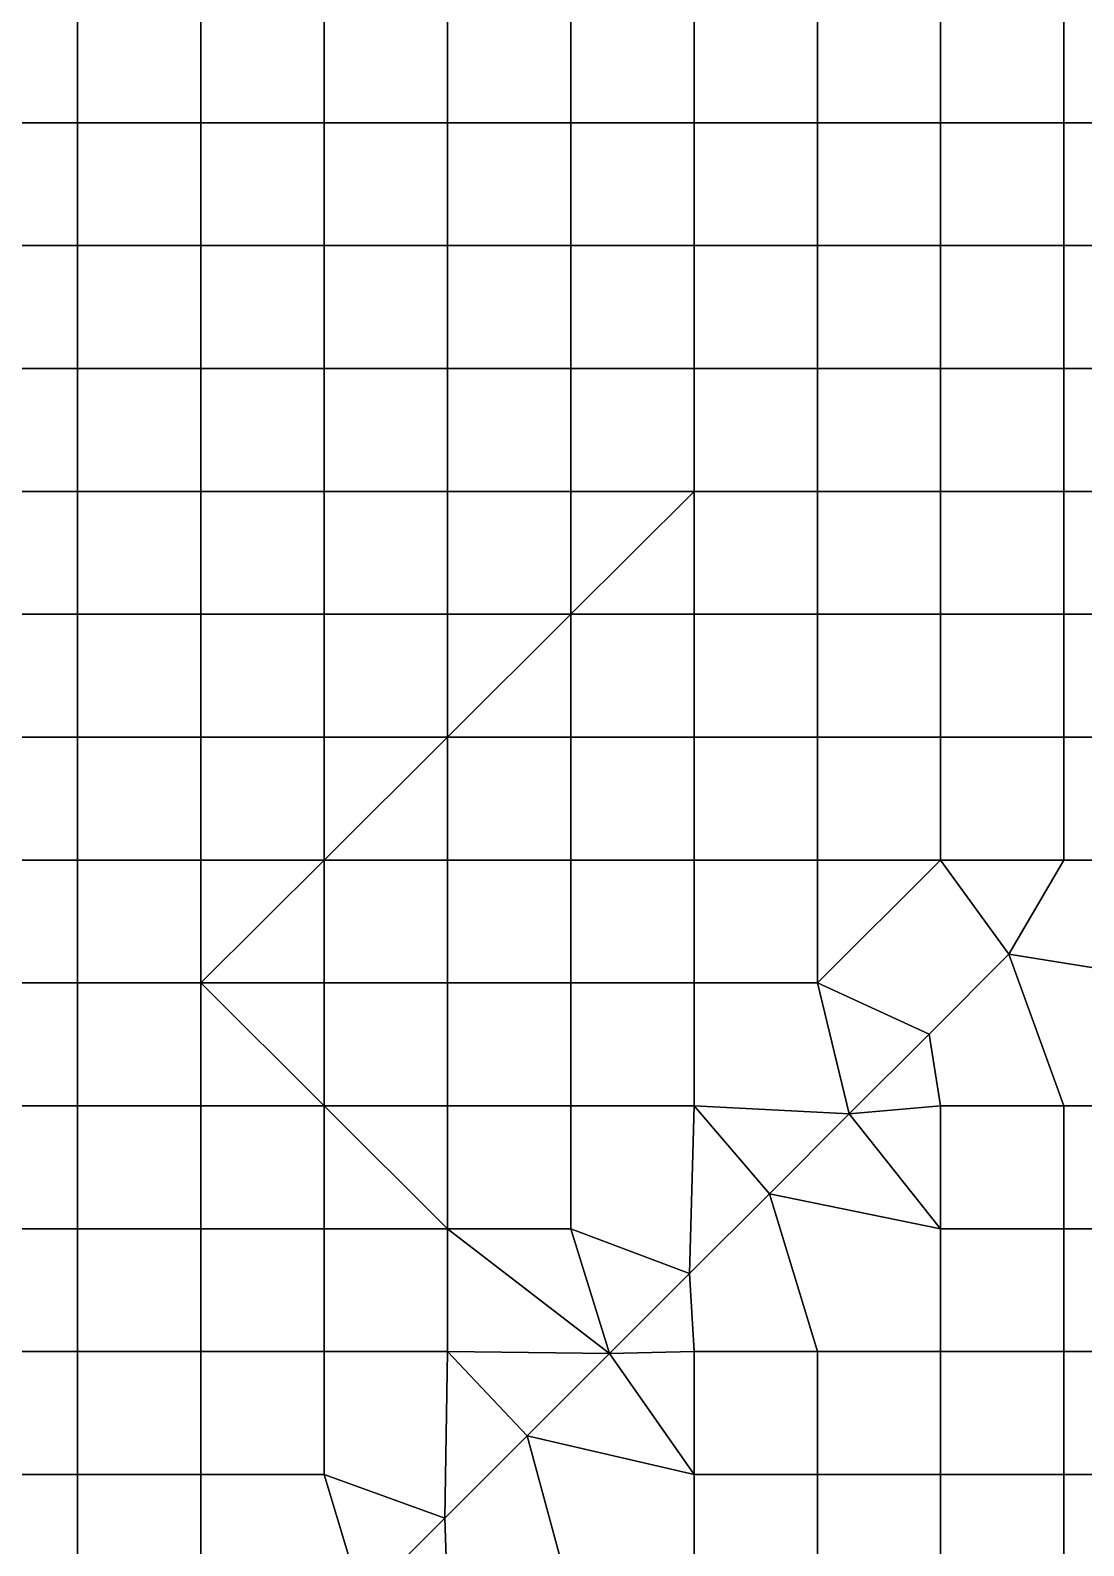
# Model space of a CAD drawing. Extents: x -13 to 39.3, y -26.5 to 20.6.
# Drawn here: x 15.97 to 20.26, y -14.29 to -8.11 of the extents above; entities that cross this region are included whole.
import ezdxf

# ---------------------------------------------------------------- set-up
doc = ezdxf.new("R2010")
doc.units = 0
doc.layers.add('BARS', color=1, linetype='CONTINUOUS')
doc.layers.add('FACES', color=5, linetype='CONTINUOUS')

msp = doc.modelspace()

# ---------------------------------------------------------------- linework, layer by layer
at = {"layer": 'BARS'}
for p, q in [((18.6732, -9.99316), (18.1711, -10.4939)), ((18.6732, -9.99316, 3.3), (18.1711, -10.4939, 3.3)), ((18.1711, -10.4939), (17.669, -10.9946)), ((18.1711, -10.4939, 3.3), (17.669, -10.9946, 3.3)), ((17.669, -10.9946), (17.1669, -11.4953)), ((17.669, -10.9946, 3.3), (17.1669, -11.4953, 3.3)), ((17.1669, -11.4953), (16.6648, -11.996)), ((17.1669, -11.4953, 3.3), (16.6648, -11.996, 3.3)), ((19.6306, -12.2047), (19.9559, -11.8794)), ((19.6306, -12.2047, 3.3), (19.9559, -11.8794, 3.3)), ((19.9559, -11.8794), (19.9559, -11.8794, 0.66)), ((19.9559, -11.8794, 0.66), (19.9559, -11.8794, 1.32)), ((19.9559, -11.8794, 1.32), (19.9559, -11.8794, 1.98)), ((19.9559, -11.8794, 1.98), (19.9559, -11.8794, 2.64)), ((19.9559, -11.8794, 2.64), (19.9559, -11.8794, 3.3)), ((16.6648, -11.996), (17.1669, -12.4967)), ((16.6648, -11.996, 3.3), (17.1669, -12.4967, 3.3)), ((19.3053, -12.5299), (19.6306, -12.2047)), ((19.3053, -12.5299, 3.3), (19.6306, -12.2047, 3.3)), ((17.1669, -12.4967), (17.669, -12.9974)), ((17.1669, -12.4967, 3.3), (17.669, -12.9974, 3.3)), ((18.9801, -12.8552), (19.3053, -12.5299)), ((18.9801, -12.8552, 3.3), (19.3053, -12.5299, 3.3)), ((18.6548, -13.1805), (18.9801, -12.8552)), ((18.6548, -13.1805, 3.3), (18.9801, -12.8552, 3.3)), ((17.669, -12.9974), (18.3295, -13.5057)), ((17.669, -12.9974, 3.3), (18.3295, -13.5057, 3.3)), ((18.3295, -13.5057), (18.6548, -13.1805)), ((18.3295, -13.5057, 3.3), (18.6548, -13.1805, 3.3)), ((17.9937, -13.8416), (18.3295, -13.5057)), ((17.9937, -13.8416, 3.3), (18.3295, -13.5057, 3.3)), ((17.6578, -14.1775), (17.9937, -13.8416)), ((17.6578, -14.1775, 3.3), (17.9937, -13.8416, 3.3)), ((17.3219, -14.5134), (17.6578, -14.1775)), ((17.3219, -14.5134, 3.3), (17.6578, -14.1775, 3.3))]:
    msp.add_line(p, q, dxfattribs=at)
at = {"layer": 'FACES'}
for points in [[(16.1627, -7.99033), (15.6606, -7.99033), (15.6606, -8.49103), (16.1627, -8.49103)], [(16.1627, -7.99033, 3.3), (15.6606, -7.99033, 3.3), (15.6606, -8.49103, 3.3), (16.1627, -8.49103, 3.3)], [(16.6648, -7.99033), (16.1627, -7.99033), (16.1627, -8.49103), (16.6648, -8.49103)], [(16.6648, -7.99033, 3.3), (16.1627, -7.99033, 3.3), (16.1627, -8.49103, 3.3), (16.6648, -8.49103, 3.3)], [(17.1669, -7.99033), (16.6648, -7.99033), (16.6648, -8.49103), (17.1669, -8.49103)], [(17.1669, -7.99033, 3.3), (16.6648, -7.99033, 3.3), (16.6648, -8.49103, 3.3), (17.1669, -8.49103, 3.3)], [(17.669, -7.99033), (17.1669, -7.99033), (17.1669, -8.49103), (17.669, -8.49103)], [(17.669, -7.99033, 3.3), (17.1669, -7.99033, 3.3), (17.1669, -8.49103, 3.3), (17.669, -8.49103, 3.3)], [(18.1711, -7.99033), (17.669, -7.99033), (17.669, -8.49103), (18.1711, -8.49103)], [(18.1711, -7.99033, 3.3), (17.669, -7.99033, 3.3), (17.669, -8.49103, 3.3), (18.1711, -8.49103, 3.3)], [(18.6732, -7.99033), (18.1711, -7.99033), (18.1711, -8.49103), (18.6732, -8.49103)], [(18.6732, -7.99033, 3.3), (18.1711, -7.99033, 3.3), (18.1711, -8.49103, 3.3), (18.6732, -8.49103, 3.3)], [(19.1754, -7.99033), (18.6732, -7.99033), (18.6732, -8.49103), (19.1754, -8.49103)], [(19.1754, -7.99033, 3.3), (18.6732, -7.99033, 3.3), (18.6732, -8.49103, 3.3), (19.1754, -8.49103, 3.3)], [(19.6775, -7.99033), (19.1754, -7.99033), (19.1754, -8.49103), (19.6775, -8.49103)], [(19.6775, -7.99033, 3.3), (19.1754, -7.99033, 3.3), (19.1754, -8.49103, 3.3), (19.6775, -8.49103, 3.3)], [(20.1796, -7.99033), (19.6775, -7.99033), (19.6775, -8.49103), (20.1796, -8.49103)], [(20.1796, -7.99033, 3.3), (19.6775, -7.99033, 3.3), (19.6775, -8.49103, 3.3), (20.1796, -8.49103, 3.3)], [(20.6817, -7.99033), (20.1796, -7.99033), (20.1796, -8.49103), (20.6817, -8.49103)], [(20.6817, -7.99033, 3.3), (20.1796, -7.99033, 3.3), (20.1796, -8.49103, 3.3), (20.6817, -8.49103, 3.3)], [(16.1627, -8.49103), (15.6606, -8.49103), (15.6606, -8.99174), (16.1627, -8.99174)], [(16.1627, -8.49103, 3.3), (15.6606, -8.49103, 3.3), (15.6606, -8.99174, 3.3), (16.1627, -8.99174, 3.3)], [(16.6648, -8.49103), (16.1627, -8.49103), (16.1627, -8.99174), (16.6648, -8.99174)], [(16.6648, -8.49103, 3.3), (16.1627, -8.49103, 3.3), (16.1627, -8.99174, 3.3), (16.6648, -8.99174, 3.3)], [(17.1669, -8.49103), (16.6648, -8.49103), (16.6648, -8.99174), (17.1669, -8.99174)], [(17.1669, -8.49103, 3.3), (16.6648, -8.49103, 3.3), (16.6648, -8.99174, 3.3), (17.1669, -8.99174, 3.3)], [(17.669, -8.49103), (17.1669, -8.49103), (17.1669, -8.99174), (17.669, -8.99174)], [(17.669, -8.49103, 3.3), (17.1669, -8.49103, 3.3), (17.1669, -8.99174, 3.3), (17.669, -8.99174, 3.3)], [(18.1711, -8.49103), (17.669, -8.49103), (17.669, -8.99174), (18.1711, -8.99174)], [(18.1711, -8.49103, 3.3), (17.669, -8.49103, 3.3), (17.669, -8.99174, 3.3), (18.1711, -8.99174, 3.3)], [(18.6732, -8.49103), (18.1711, -8.49103), (18.1711, -8.99174), (18.6732, -8.99174)], [(18.6732, -8.49103, 3.3), (18.1711, -8.49103, 3.3), (18.1711, -8.99174, 3.3), (18.6732, -8.99174, 3.3)], [(19.1754, -8.49103), (18.6732, -8.49103), (18.6732, -8.99174), (19.1754, -8.99174)], [(19.1754, -8.49103, 3.3), (18.6732, -8.49103, 3.3), (18.6732, -8.99174, 3.3), (19.1754, -8.99174, 3.3)], [(19.6775, -8.49103), (19.1754, -8.49103), (19.1754, -8.99174), (19.6775, -8.99174)], [(19.6775, -8.49103, 3.3), (19.1754, -8.49103, 3.3), (19.1754, -8.99174, 3.3), (19.6775, -8.99174, 3.3)], [(20.1796, -8.49103), (19.6775, -8.49103), (19.6775, -8.99174), (20.1796, -8.99174)], [(20.1796, -8.49103, 3.3), (19.6775, -8.49103, 3.3), (19.6775, -8.99174, 3.3), (20.1796, -8.99174, 3.3)], [(20.6817, -8.49103), (20.1796, -8.49103), (20.1796, -8.99174), (20.6817, -8.99174)], [(20.6817, -8.49103, 3.3), (20.1796, -8.49103, 3.3), (20.1796, -8.99174, 3.3), (20.6817, -8.99174, 3.3)], [(16.1627, -8.99174), (15.6606, -8.99174), (15.6606, -9.49245), (16.1627, -9.49245)], [(16.1627, -8.99174, 3.3), (15.6606, -8.99174, 3.3), (15.6606, -9.49245, 3.3), (16.1627, -9.49245, 3.3)], [(16.6648, -8.99174), (16.1627, -8.99174), (16.1627, -9.49245), (16.6648, -9.49245)], [(16.6648, -8.99174, 3.3), (16.1627, -8.99174, 3.3), (16.1627, -9.49245, 3.3), (16.6648, -9.49245, 3.3)], [(17.1669, -8.99174), (16.6648, -8.99174), (16.6648, -9.49245), (17.1669, -9.49245)], [(17.1669, -8.99174, 3.3), (16.6648, -8.99174, 3.3), (16.6648, -9.49245, 3.3), (17.1669, -9.49245, 3.3)], [(17.669, -8.99174), (17.1669, -8.99174), (17.1669, -9.49245), (17.669, -9.49245)], [(17.669, -8.99174, 3.3), (17.1669, -8.99174, 3.3), (17.1669, -9.49245, 3.3), (17.669, -9.49245, 3.3)], [(18.1711, -8.99174), (17.669, -8.99174), (17.669, -9.49245), (18.1711, -9.49245)], [(18.1711, -8.99174, 3.3), (17.669, -8.99174, 3.3), (17.669, -9.49245, 3.3), (18.1711, -9.49245, 3.3)], [(18.6732, -8.99174), (18.1711, -8.99174), (18.1711, -9.49245), (18.6732, -9.49245)], [(18.6732, -8.99174, 3.3), (18.1711, -8.99174, 3.3), (18.1711, -9.49245, 3.3), (18.6732, -9.49245, 3.3)], [(19.1754, -8.99174), (18.6732, -8.99174), (18.6732, -9.49245), (19.1754, -9.49245)], [(19.1754, -8.99174, 3.3), (18.6732, -8.99174, 3.3), (18.6732, -9.49245, 3.3), (19.1754, -9.49245, 3.3)], [(19.6775, -8.99174), (19.1754, -8.99174), (19.1754, -9.49245), (19.6775, -9.49245)], [(19.6775, -8.99174, 3.3), (19.1754, -8.99174, 3.3), (19.1754, -9.49245, 3.3), (19.6775, -9.49245, 3.3)], [(20.1796, -8.99174), (19.6775, -8.99174), (19.6775, -9.49245), (20.1796, -9.49245)], [(20.1796, -8.99174, 3.3), (19.6775, -8.99174, 3.3), (19.6775, -9.49245, 3.3), (20.1796, -9.49245, 3.3)], [(20.6817, -8.99174), (20.1796, -8.99174), (20.1796, -9.49245), (20.6817, -9.49245)], [(20.6817, -8.99174, 3.3), (20.1796, -8.99174, 3.3), (20.1796, -9.49245, 3.3), (20.6817, -9.49245, 3.3)], [(16.1627, -9.49245), (15.6606, -9.49245), (15.6606, -9.99316), (16.1627, -9.99316)], [(16.1627, -9.49245, 3.3), (15.6606, -9.49245, 3.3), (15.6606, -9.99316, 3.3), (16.1627, -9.99316, 3.3)], [(16.6648, -9.49245), (16.1627, -9.49245), (16.1627, -9.99316), (16.6648, -9.99316)], [(16.6648, -9.49245, 3.3), (16.1627, -9.49245, 3.3), (16.1627, -9.99316, 3.3), (16.6648, -9.99316, 3.3)], [(17.1669, -9.49245), (16.6648, -9.49245), (16.6648, -9.99316), (17.1669, -9.99316)], [(17.1669, -9.49245, 3.3), (16.6648, -9.49245, 3.3), (16.6648, -9.99316, 3.3), (17.1669, -9.99316, 3.3)], [(17.669, -9.49245), (17.1669, -9.49245), (17.1669, -9.99316), (17.669, -9.99316)], [(17.669, -9.49245, 3.3), (17.1669, -9.49245, 3.3), (17.1669, -9.99316, 3.3), (17.669, -9.99316, 3.3)], [(18.1711, -9.49245), (17.669, -9.49245), (17.669, -9.99316), (18.1711, -9.99316)], [(18.1711, -9.49245, 3.3), (17.669, -9.49245, 3.3), (17.669, -9.99316, 3.3), (18.1711, -9.99316, 3.3)], [(18.6732, -9.49245), (18.1711, -9.49245), (18.1711, -9.99316), (18.6732, -9.99316)], [(18.6732, -9.49245, 3.3), (18.1711, -9.49245, 3.3), (18.1711, -9.99316, 3.3), (18.6732, -9.99316, 3.3)], [(19.1754, -9.49245), (18.6732, -9.49245), (18.6732, -9.99316), (19.1754, -9.99316)], [(19.1754, -9.49245, 3.3), (18.6732, -9.49245, 3.3), (18.6732, -9.99316, 3.3), (19.1754, -9.99316, 3.3)], [(19.6775, -9.49245), (19.1754, -9.49245), (19.1754, -9.99316), (19.6775, -9.99316)], [(19.6775, -9.49245, 3.3), (19.1754, -9.49245, 3.3), (19.1754, -9.99316, 3.3), (19.6775, -9.99316, 3.3)], [(20.1796, -9.49245), (19.6775, -9.49245), (19.6775, -9.99316), (20.1796, -9.99316)], [(20.1796, -9.49245, 3.3), (19.6775, -9.49245, 3.3), (19.6775, -9.99316, 3.3), (20.1796, -9.99316, 3.3)], [(20.6817, -9.49245), (20.1796, -9.49245), (20.1796, -9.99316), (20.6817, -9.99316)], [(20.6817, -9.49245, 3.3), (20.1796, -9.49245, 3.3), (20.1796, -9.99316, 3.3), (20.6817, -9.99316, 3.3)], [(16.1627, -9.99316), (15.6606, -9.99316), (15.6606, -10.4939), (16.1627, -10.4939)], [(16.1627, -9.99316, 3.3), (15.6606, -9.99316, 3.3), (15.6606, -10.4939, 3.3), (16.1627, -10.4939, 3.3)], [(16.6648, -9.99316), (16.1627, -9.99316), (16.1627, -10.4939), (16.6648, -10.4939)], [(16.6648, -9.99316, 3.3), (16.1627, -9.99316, 3.3), (16.1627, -10.4939, 3.3), (16.6648, -10.4939, 3.3)], [(17.1669, -9.99316), (16.6648, -9.99316), (16.6648, -10.4939), (17.1669, -10.4939)], [(17.1669, -9.99316, 3.3), (16.6648, -9.99316, 3.3), (16.6648, -10.4939, 3.3), (17.1669, -10.4939, 3.3)], [(17.669, -9.99316), (17.1669, -9.99316), (17.1669, -10.4939), (17.669, -10.4939)], [(17.669, -9.99316, 3.3), (17.1669, -9.99316, 3.3), (17.1669, -10.4939, 3.3), (17.669, -10.4939, 3.3)], [(18.1711, -9.99316), (17.669, -9.99316), (17.669, -10.4939), (18.1711, -10.4939)], [(18.1711, -9.99316, 3.3), (17.669, -9.99316, 3.3), (17.669, -10.4939, 3.3), (18.1711, -10.4939, 3.3)], [(18.6732, -9.99316), (18.1711, -9.99316), (18.1711, -10.4939), (18.6732, -10.4939)], [(18.1711, -10.4939), (18.1711, -10.4939, 0.66), (18.6732, -9.99316, 0.66), (18.6732, -9.99316)], [(18.1711, -10.4939, 0.66), (18.1711, -10.4939, 1.32), (18.6732, -9.99316, 1.32), (18.6732, -9.99316, 0.66)], [(18.1711, -10.4939, 1.32), (18.1711, -10.4939, 1.98), (18.6732, -9.99316, 1.98), (18.6732, -9.99316, 1.32)], [(18.1711, -10.4939, 1.98), (18.1711, -10.4939, 2.64), (18.6732, -9.99316, 2.64), (18.6732, -9.99316, 1.98)], [(18.1711, -10.4939, 2.64), (18.1711, -10.4939, 3.3), (18.6732, -9.99316, 3.3), (18.6732, -9.99316, 2.64)], [(18.6732, -9.99316, 3.3), (18.1711, -9.99316, 3.3), (18.1711, -10.4939, 3.3), (18.6732, -10.4939, 3.3)], [(19.1754, -9.99316), (18.6732, -9.99316), (18.6732, -10.4939), (19.1754, -10.4939)], [(19.1754, -9.99316, 3.3), (18.6732, -9.99316, 3.3), (18.6732, -10.4939, 3.3), (19.1754, -10.4939, 3.3)], [(19.6775, -9.99316), (19.1754, -9.99316), (19.1754, -10.4939), (19.6775, -10.4939)], [(19.6775, -9.99316, 3.3), (19.1754, -9.99316, 3.3), (19.1754, -10.4939, 3.3), (19.6775, -10.4939, 3.3)], [(20.1796, -9.99316), (19.6775, -9.99316), (19.6775, -10.4939), (20.1796, -10.4939)], [(20.1796, -9.99316, 3.3), (19.6775, -9.99316, 3.3), (19.6775, -10.4939, 3.3), (20.1796, -10.4939, 3.3)], [(20.6817, -9.99316), (20.1796, -9.99316), (20.1796, -10.4939), (20.6817, -10.4939)], [(20.6817, -9.99316, 3.3), (20.1796, -9.99316, 3.3), (20.1796, -10.4939, 3.3), (20.6817, -10.4939, 3.3)], [(16.1627, -10.4939), (15.6606, -10.4939), (15.6606, -10.9946), (16.1627, -10.9946)], [(16.1627, -10.4939, 3.3), (15.6606, -10.4939, 3.3), (15.6606, -10.9946, 3.3), (16.1627, -10.9946, 3.3)], [(16.6648, -10.4939), (16.1627, -10.4939), (16.1627, -10.9946), (16.6648, -10.9946)], [(16.6648, -10.4939, 3.3), (16.1627, -10.4939, 3.3), (16.1627, -10.9946, 3.3), (16.6648, -10.9946, 3.3)], [(17.1669, -10.4939), (16.6648, -10.4939), (16.6648, -10.9946), (17.1669, -10.9946)], [(17.1669, -10.4939, 3.3), (16.6648, -10.4939, 3.3), (16.6648, -10.9946, 3.3), (17.1669, -10.9946, 3.3)], [(17.669, -10.4939), (17.1669, -10.4939), (17.1669, -10.9946), (17.669, -10.9946)], [(17.669, -10.4939, 3.3), (17.1669, -10.4939, 3.3), (17.1669, -10.9946, 3.3), (17.669, -10.9946, 3.3)], [(18.1711, -10.4939), (17.669, -10.4939), (17.669, -10.9946), (18.1711, -10.9946)], [(17.669, -10.9946), (17.669, -10.9946, 0.66), (18.1711, -10.4939, 0.66), (18.1711, -10.4939)], [(17.669, -10.9946, 0.66), (17.669, -10.9946, 1.32), (18.1711, -10.4939, 1.32), (18.1711, -10.4939, 0.66)], [(17.669, -10.9946, 1.32), (17.669, -10.9946, 1.98), (18.1711, -10.4939, 1.98), (18.1711, -10.4939, 1.32)], [(17.669, -10.9946, 1.98), (17.669, -10.9946, 2.64), (18.1711, -10.4939, 2.64), (18.1711, -10.4939, 1.98)], [(17.669, -10.9946, 2.64), (17.669, -10.9946, 3.3), (18.1711, -10.4939, 3.3), (18.1711, -10.4939, 2.64)], [(18.1711, -10.4939, 3.3), (17.669, -10.4939, 3.3), (17.669, -10.9946, 3.3), (18.1711, -10.9946, 3.3)], [(18.6732, -10.4939), (18.1711, -10.4939), (18.1711, -10.9946), (18.6732, -10.9946)], [(18.6732, -10.4939, 3.3), (18.1711, -10.4939, 3.3), (18.1711, -10.9946, 3.3), (18.6732, -10.9946, 3.3)], [(19.1754, -10.4939), (18.6732, -10.4939), (18.6732, -10.9946), (19.1754, -10.9946)], [(19.1754, -10.4939, 3.3), (18.6732, -10.4939, 3.3), (18.6732, -10.9946, 3.3), (19.1754, -10.9946, 3.3)], [(19.6775, -10.4939), (19.1754, -10.4939), (19.1754, -10.9946), (19.6775, -10.9946)], [(19.6775, -10.4939, 3.3), (19.1754, -10.4939, 3.3), (19.1754, -10.9946, 3.3), (19.6775, -10.9946, 3.3)], [(20.1796, -10.4939), (19.6775, -10.4939), (19.6775, -10.9946), (20.1796, -10.9946)], [(20.1796, -10.4939, 3.3), (19.6775, -10.4939, 3.3), (19.6775, -10.9946, 3.3), (20.1796, -10.9946, 3.3)], [(20.6817, -10.4939), (20.1796, -10.4939), (20.1796, -10.9946), (20.6817, -10.9946)], [(20.6817, -10.4939, 3.3), (20.1796, -10.4939, 3.3), (20.1796, -10.9946, 3.3), (20.6817, -10.9946, 3.3)], [(16.1627, -10.9946), (15.6606, -10.9946), (15.6606, -11.4953), (16.1627, -11.4953)], [(16.1627, -10.9946, 3.3), (15.6606, -10.9946, 3.3), (15.6606, -11.4953, 3.3), (16.1627, -11.4953, 3.3)], [(16.6648, -10.9946), (16.1627, -10.9946), (16.1627, -11.4953), (16.6648, -11.4953)], [(16.6648, -10.9946, 3.3), (16.1627, -10.9946, 3.3), (16.1627, -11.4953, 3.3), (16.6648, -11.4953, 3.3)], [(17.1669, -10.9946), (16.6648, -10.9946), (16.6648, -11.4953), (17.1669, -11.4953)], [(17.1669, -10.9946, 3.3), (16.6648, -10.9946, 3.3), (16.6648, -11.4953, 3.3), (17.1669, -11.4953, 3.3)], [(17.669, -10.9946), (17.1669, -10.9946), (17.1669, -11.4953), (17.669, -11.4953)], [(17.1669, -11.4953), (17.1669, -11.4953, 0.66), (17.669, -10.9946, 0.66), (17.669, -10.9946)], [(17.1669, -11.4953, 0.66), (17.1669, -11.4953, 1.32), (17.669, -10.9946, 1.32), (17.669, -10.9946, 0.66)], [(17.1669, -11.4953, 1.32), (17.1669, -11.4953, 1.98), (17.669, -10.9946, 1.98), (17.669, -10.9946, 1.32)], [(17.1669, -11.4953, 1.98), (17.1669, -11.4953, 2.64), (17.669, -10.9946, 2.64), (17.669, -10.9946, 1.98)], [(17.1669, -11.4953, 2.64), (17.1669, -11.4953, 3.3), (17.669, -10.9946, 3.3), (17.669, -10.9946, 2.64)], [(17.669, -10.9946, 3.3), (17.1669, -10.9946, 3.3), (17.1669, -11.4953, 3.3), (17.669, -11.4953, 3.3)], [(18.1711, -10.9946), (17.669, -10.9946), (17.669, -11.4953), (18.1711, -11.4953)], [(18.1711, -10.9946, 3.3), (17.669, -10.9946, 3.3), (17.669, -11.4953, 3.3), (18.1711, -11.4953, 3.3)], [(18.6732, -10.9946), (18.1711, -10.9946), (18.1711, -11.4953), (18.6732, -11.4953)], [(18.6732, -10.9946, 3.3), (18.1711, -10.9946, 3.3), (18.1711, -11.4953, 3.3), (18.6732, -11.4953, 3.3)], [(19.1754, -10.9946), (18.6732, -10.9946), (18.6732, -11.4953), (19.1754, -11.4953)], [(19.1754, -10.9946, 3.3), (18.6732, -10.9946, 3.3), (18.6732, -11.4953, 3.3), (19.1754, -11.4953, 3.3)], [(19.6775, -10.9946), (19.1754, -10.9946), (19.1754, -11.4953), (19.6775, -11.4953)], [(19.6775, -10.9946, 3.3), (19.1754, -10.9946, 3.3), (19.1754, -11.4953, 3.3), (19.6775, -11.4953, 3.3)], [(20.1796, -10.9946), (19.6775, -10.9946), (19.6775, -11.4953), (20.1796, -11.4953)], [(20.1796, -10.9946, 3.3), (19.6775, -10.9946, 3.3), (19.6775, -11.4953, 3.3), (20.1796, -11.4953, 3.3)], [(20.6817, -10.9946), (20.1796, -10.9946), (20.1796, -11.4953), (20.6817, -11.4953)], [(20.6817, -10.9946, 3.3), (20.1796, -10.9946, 3.3), (20.1796, -11.4953, 3.3), (20.6817, -11.4953, 3.3)], [(16.1627, -11.4953), (15.6606, -11.4953), (15.6606, -11.996), (16.1627, -11.996)], [(16.1627, -11.4953, 3.3), (15.6606, -11.4953, 3.3), (15.6606, -11.996, 3.3), (16.1627, -11.996, 3.3)], [(16.6648, -11.4953), (16.1627, -11.4953), (16.1627, -11.996), (16.6648, -11.996)], [(16.6648, -11.4953, 3.3), (16.1627, -11.4953, 3.3), (16.1627, -11.996, 3.3), (16.6648, -11.996, 3.3)], [(17.1669, -11.4953), (16.6648, -11.4953), (16.6648, -11.996), (17.1669, -11.996)], [(17.1669, -11.4953), (16.6648, -11.996), (16.6648, -11.996, 0.66), (17.1669, -11.4953, 0.66)], [(17.1669, -11.4953, 0.66), (16.6648, -11.996, 0.66), (16.6648, -11.996, 1.32), (17.1669, -11.4953, 1.32)], [(17.1669, -11.4953, 1.32), (16.6648, -11.996, 1.32), (16.6648, -11.996, 1.98), (17.1669, -11.4953, 1.98)], [(17.1669, -11.4953, 1.98), (16.6648, -11.996, 1.98), (16.6648, -11.996, 2.64), (17.1669, -11.4953, 2.64)], [(17.1669, -11.4953, 2.64), (16.6648, -11.996, 2.64), (16.6648, -11.996, 3.3), (17.1669, -11.4953, 3.3)], [(17.1669, -11.4953, 3.3), (16.6648, -11.4953, 3.3), (16.6648, -11.996, 3.3), (17.1669, -11.996, 3.3)], [(17.669, -11.4953), (17.1669, -11.4953), (17.1669, -11.996), (17.669, -11.996)], [(17.669, -11.4953, 3.3), (17.1669, -11.4953, 3.3), (17.1669, -11.996, 3.3), (17.669, -11.996, 3.3)], [(18.1711, -11.4953), (17.669, -11.4953), (17.669, -11.996), (18.1711, -11.996)], [(18.1711, -11.4953, 3.3), (17.669, -11.4953, 3.3), (17.669, -11.996, 3.3), (18.1711, -11.996, 3.3)], [(18.6732, -11.4953), (18.1711, -11.4953), (18.1711, -11.996), (18.6732, -11.996)], [(18.6732, -11.4953, 3.3), (18.1711, -11.4953, 3.3), (18.1711, -11.996, 3.3), (18.6732, -11.996, 3.3)], [(19.1754, -11.4953), (18.6732, -11.4953), (18.6732, -11.996), (19.1754, -11.996)], [(19.1754, -11.4953, 3.3), (18.6732, -11.4953, 3.3), (18.6732, -11.996, 3.3), (19.1754, -11.996, 3.3)], [(19.6775, -11.4953), (19.1754, -11.4953), (19.1754, -11.996)], [(19.6775, -11.4953), (19.1754, -11.996), (19.6306, -12.2047), (19.9559, -11.8794)], [(19.6775, -11.4953, 3.3), (19.1754, -11.4953, 3.3), (19.1754, -11.996, 3.3)], [(19.6775, -11.4953, 3.3), (19.1754, -11.996, 3.3), (19.6306, -12.2047, 3.3), (19.9559, -11.8794, 3.3)], [(20.1796, -11.4953), (19.6775, -11.4953), (19.9559, -11.8794)], [(20.1796, -11.4953, 3.3), (19.6775, -11.4953, 3.3), (19.9559, -11.8794, 3.3)], [(20.6817, -11.4953), (20.1796, -11.4953), (19.9559, -11.8794), (20.6817, -11.996)], [(20.6817, -11.4953, 3.3), (20.1796, -11.4953, 3.3), (19.9559, -11.8794, 3.3), (20.6817, -11.996, 3.3)], [(19.9559, -11.8794), (19.6306, -12.2047), (19.6775, -12.4967), (20.1796, -12.4967)], [(19.6306, -12.2047, 0.66), (19.6306, -12.2047), (19.9559, -11.8794), (19.9559, -11.8794, 0.66)], [(19.6306, -12.2047, 0.66), (19.9559, -11.8794, 0.66), (19.9559, -11.8794, 1.32), (19.6306, -12.2047, 1.32)], [(19.6306, -12.2047, 1.32), (19.9559, -11.8794, 1.32), (19.9559, -11.8794, 1.98), (19.6306, -12.2047, 1.98)], [(19.6306, -12.2047, 1.98), (19.9559, -11.8794, 1.98), (19.9559, -11.8794, 2.64), (19.6306, -12.2047, 2.64)], [(19.6306, -12.2047, 2.64), (19.9559, -11.8794, 2.64), (19.9559, -11.8794, 3.3), (19.6306, -12.2047, 3.3)], [(19.9559, -11.8794, 3.3), (19.6306, -12.2047, 3.3), (19.6775, -12.4967, 3.3), (20.1796, -12.4967, 3.3)], [(20.6817, -11.996), (19.9559, -11.8794), (20.1796, -12.4967), (20.6817, -12.4967)], [(20.6817, -11.996, 3.3), (19.9559, -11.8794, 3.3), (20.1796, -12.4967, 3.3), (20.6817, -12.4967, 3.3)], [(16.1627, -11.996), (15.6606, -11.996), (15.6606, -12.4967), (16.1627, -12.4967)], [(16.1627, -11.996, 3.3), (15.6606, -11.996, 3.3), (15.6606, -12.4967, 3.3), (16.1627, -12.4967, 3.3)], [(16.6648, -11.996), (16.1627, -11.996), (16.1627, -12.4967), (16.6648, -12.4967)], [(16.6648, -11.996, 3.3), (16.1627, -11.996, 3.3), (16.1627, -12.4967, 3.3), (16.6648, -12.4967, 3.3)], [(17.1669, -11.996), (16.6648, -11.996), (16.6648, -12.4967), (17.1669, -12.4967)], [(17.1669, -12.4967, 0.66), (17.1669, -12.4967), (16.6648, -11.996), (16.6648, -11.996, 0.66)], [(17.1669, -12.4967, 0.66), (16.6648, -11.996, 0.66), (16.6648, -11.996, 1.32), (17.1669, -12.4967, 1.32)], [(17.1669, -12.4967, 1.32), (16.6648, -11.996, 1.32), (16.6648, -11.996, 1.98), (17.1669, -12.4967, 1.98)], [(17.1669, -12.4967, 1.98), (16.6648, -11.996, 1.98), (16.6648, -11.996, 2.64), (17.1669, -12.4967, 2.64)], [(17.1669, -12.4967, 2.64), (16.6648, -11.996, 2.64), (16.6648, -11.996, 3.3), (17.1669, -12.4967, 3.3)], [(17.1669, -11.996, 3.3), (16.6648, -11.996, 3.3), (16.6648, -12.4967, 3.3), (17.1669, -12.4967, 3.3)], [(17.669, -11.996), (17.1669, -11.996), (17.1669, -12.4967), (17.669, -12.4967)], [(17.669, -11.996, 3.3), (17.1669, -11.996, 3.3), (17.1669, -12.4967, 3.3), (17.669, -12.4967, 3.3)], [(18.1711, -11.996), (17.669, -11.996), (17.669, -12.4967), (18.1711, -12.4967)], [(18.1711, -11.996, 3.3), (17.669, -11.996, 3.3), (17.669, -12.4967, 3.3), (18.1711, -12.4967, 3.3)], [(18.6732, -11.996), (18.1711, -11.996), (18.1711, -12.4967), (18.6732, -12.4967)], [(18.6732, -11.996, 3.3), (18.1711, -11.996, 3.3), (18.1711, -12.4967, 3.3), (18.6732, -12.4967, 3.3)], [(19.1754, -11.996), (18.6732, -11.996), (18.6732, -12.4967), (19.3053, -12.5299)], [(19.1754, -11.996, 3.3), (18.6732, -11.996, 3.3), (18.6732, -12.4967, 3.3), (19.3053, -12.5299, 3.3)], [(19.6306, -12.2047), (19.1754, -11.996), (19.3053, -12.5299)], [(19.6306, -12.2047, 3.3), (19.1754, -11.996, 3.3), (19.3053, -12.5299, 3.3)], [(19.6306, -12.2047), (19.3053, -12.5299), (19.6775, -12.4967)], [(19.3053, -12.5299, 0.66), (19.3053, -12.5299), (19.6306, -12.2047), (19.6306, -12.2047, 0.66)], [(19.3053, -12.5299, 1.32), (19.3053, -12.5299, 0.66), (19.6306, -12.2047, 0.66), (19.6306, -12.2047, 1.32)], [(19.3053, -12.5299, 1.98), (19.3053, -12.5299, 1.32), (19.6306, -12.2047, 1.32), (19.6306, -12.2047, 1.98)], [(19.3053, -12.5299, 2.64), (19.3053, -12.5299, 1.98), (19.6306, -12.2047, 1.98), (19.6306, -12.2047, 2.64)], [(19.3053, -12.5299, 2.64), (19.6306, -12.2047, 2.64), (19.6306, -12.2047, 3.3), (19.3053, -12.5299, 3.3)], [(19.6306, -12.2047, 3.3), (19.3053, -12.5299, 3.3), (19.6775, -12.4967, 3.3)], [(16.1627, -12.4967), (15.6606, -12.4967), (15.6606, -12.9974), (16.1627, -12.9974)], [(16.1627, -12.4967, 3.3), (15.6606, -12.4967, 3.3), (15.6606, -12.9974, 3.3), (16.1627, -12.9974, 3.3)], [(16.6648, -12.4967), (16.1627, -12.4967), (16.1627, -12.9974), (16.6648, -12.9974)], [(16.6648, -12.4967, 3.3), (16.1627, -12.4967, 3.3), (16.1627, -12.9974, 3.3), (16.6648, -12.9974, 3.3)], [(17.1669, -12.4967), (16.6648, -12.4967), (16.6648, -12.9974), (17.1669, -12.9974)], [(17.1669, -12.4967, 3.3), (16.6648, -12.4967, 3.3), (16.6648, -12.9974, 3.3), (17.1669, -12.9974, 3.3)], [(17.669, -12.4967), (17.1669, -12.4967), (17.1669, -12.9974), (17.669, -12.9974)], [(17.669, -12.9974, 0.66), (17.669, -12.9974), (17.1669, -12.4967), (17.1669, -12.4967, 0.66)], [(17.669, -12.9974, 0.66), (17.1669, -12.4967, 0.66), (17.1669, -12.4967, 1.32), (17.669, -12.9974, 1.32)], [(17.669, -12.9974, 1.32), (17.1669, -12.4967, 1.32), (17.1669, -12.4967, 1.98), (17.669, -12.9974, 1.98)], [(17.669, -12.9974, 1.98), (17.1669, -12.4967, 1.98), (17.1669, -12.4967, 2.64), (17.669, -12.9974, 2.64)], [(17.669, -12.9974, 2.64), (17.1669, -12.4967, 2.64), (17.1669, -12.4967, 3.3), (17.669, -12.9974, 3.3)], [(17.669, -12.4967, 3.3), (17.1669, -12.4967, 3.3), (17.1669, -12.9974, 3.3), (17.669, -12.9974, 3.3)], [(18.1711, -12.4967), (17.669, -12.4967), (17.669, -12.9974), (18.1711, -12.9974)], [(18.1711, -12.4967, 3.3), (17.669, -12.4967, 3.3), (17.669, -12.9974, 3.3), (18.1711, -12.9974, 3.3)], [(18.6732, -12.4967), (18.1711, -12.4967), (18.1711, -12.9974), (18.6548, -13.1805)], [(18.6732, -12.4967, 3.3), (18.1711, -12.4967, 3.3), (18.1711, -12.9974, 3.3), (18.6548, -13.1805, 3.3)], [(18.9801, -12.8552), (18.6732, -12.4967), (18.6548, -13.1805)], [(18.9801, -12.8552, 3.3), (18.6732, -12.4967, 3.3), (18.6548, -13.1805, 3.3)], [(19.3053, -12.5299), (18.6732, -12.4967), (18.9801, -12.8552)], [(19.3053, -12.5299, 3.3), (18.6732, -12.4967, 3.3), (18.9801, -12.8552, 3.3)], [(19.3053, -12.5299), (18.9801, -12.8552), (19.6775, -12.9974)], [(18.9801, -12.8552, 0.66), (18.9801, -12.8552), (19.3053, -12.5299), (19.3053, -12.5299, 0.66)], [(18.9801, -12.8552, 1.32), (18.9801, -12.8552, 0.66), (19.3053, -12.5299, 0.66), (19.3053, -12.5299, 1.32)], [(18.9801, -12.8552, 1.98), (18.9801, -12.8552, 1.32), (19.3053, -12.5299, 1.32), (19.3053, -12.5299, 1.98)], [(18.9801, -12.8552, 2.64), (18.9801, -12.8552, 1.98), (19.3053, -12.5299, 1.98), (19.3053, -12.5299, 2.64)], [(18.9801, -12.8552, 2.64), (19.3053, -12.5299, 2.64), (19.3053, -12.5299, 3.3), (18.9801, -12.8552, 3.3)], [(19.3053, -12.5299, 3.3), (18.9801, -12.8552, 3.3), (19.6775, -12.9974, 3.3)], [(19.6775, -12.4967), (19.3053, -12.5299), (19.6775, -12.9974)], [(19.6775, -12.4967, 3.3), (19.3053, -12.5299, 3.3), (19.6775, -12.9974, 3.3)], [(20.1796, -12.4967), (19.6775, -12.4967), (19.6775, -12.9974), (20.1796, -12.9974)], [(20.1796, -12.4967, 3.3), (19.6775, -12.4967, 3.3), (19.6775, -12.9974, 3.3), (20.1796, -12.9974, 3.3)], [(20.6817, -12.4967), (20.1796, -12.4967), (20.1796, -12.9974), (20.6817, -12.9974)], [(20.6817, -12.4967, 3.3), (20.1796, -12.4967, 3.3), (20.1796, -12.9974, 3.3), (20.6817, -12.9974, 3.3)], [(18.9801, -12.8552), (18.6548, -13.1805), (18.6732, -13.4981), (19.1754, -13.4981)], [(18.6548, -13.1805, 0.66), (18.6548, -13.1805), (18.9801, -12.8552), (18.9801, -12.8552, 0.66)], [(18.6548, -13.1805, 1.32), (18.6548, -13.1805, 0.66), (18.9801, -12.8552, 0.66), (18.9801, -12.8552, 1.32)], [(18.6548, -13.1805, 1.98), (18.6548, -13.1805, 1.32), (18.9801, -12.8552, 1.32), (18.9801, -12.8552, 1.98)], [(18.6548, -13.1805, 2.64), (18.6548, -13.1805, 1.98), (18.9801, -12.8552, 1.98), (18.9801, -12.8552, 2.64)], [(18.6548, -13.1805, 2.64), (18.9801, -12.8552, 2.64), (18.9801, -12.8552, 3.3), (18.6548, -13.1805, 3.3)], [(18.9801, -12.8552, 3.3), (18.6548, -13.1805, 3.3), (18.6732, -13.4981, 3.3), (19.1754, -13.4981, 3.3)], [(19.6775, -12.9974), (18.9801, -12.8552), (19.1754, -13.4981), (19.6775, -13.4981)], [(19.6775, -12.9974, 3.3), (18.9801, -12.8552, 3.3), (19.1754, -13.4981, 3.3), (19.6775, -13.4981, 3.3)], [(16.1627, -12.9974), (15.6606, -12.9974), (15.6606, -13.4981), (16.1627, -13.4981)], [(16.1627, -12.9974, 3.3), (15.6606, -12.9974, 3.3), (15.6606, -13.4981, 3.3), (16.1627, -13.4981, 3.3)], [(16.6648, -12.9974), (16.1627, -12.9974), (16.1627, -13.4981), (16.6648, -13.4981)], [(16.6648, -12.9974, 3.3), (16.1627, -12.9974, 3.3), (16.1627, -13.4981, 3.3), (16.6648, -13.4981, 3.3)], [(17.1669, -12.9974), (16.6648, -12.9974), (16.6648, -13.4981), (17.1669, -13.4981)], [(17.1669, -12.9974, 3.3), (16.6648, -12.9974, 3.3), (16.6648, -13.4981, 3.3), (17.1669, -13.4981, 3.3)], [(17.669, -12.9974), (17.1669, -12.9974), (17.1669, -13.4981), (17.669, -13.4981)], [(17.669, -12.9974, 3.3), (17.1669, -12.9974, 3.3), (17.1669, -13.4981, 3.3), (17.669, -13.4981, 3.3)], [(18.1711, -12.9974), (17.669, -12.9974), (17.669, -13.4981), (18.3295, -13.5057)], [(18.3295, -13.5057, 0.66), (18.3295, -13.5057), (17.669, -12.9974), (17.669, -12.9974, 0.66)], [(18.3295, -13.5057, 0.66), (17.669, -12.9974, 0.66), (17.669, -12.9974, 1.32), (18.3295, -13.5057, 1.32)], [(18.3295, -13.5057, 1.32), (17.669, -12.9974, 1.32), (17.669, -12.9974, 1.98), (18.3295, -13.5057, 1.98)], [(18.3295, -13.5057, 1.98), (17.669, -12.9974, 1.98), (17.669, -12.9974, 2.64), (18.3295, -13.5057, 2.64)], [(18.3295, -13.5057, 2.64), (17.669, -12.9974, 2.64), (17.669, -12.9974, 3.3), (18.3295, -13.5057, 3.3)], [(18.1711, -12.9974, 3.3), (17.669, -12.9974, 3.3), (17.669, -13.4981, 3.3), (18.3295, -13.5057, 3.3)], [(18.6548, -13.1805), (18.1711, -12.9974), (18.3295, -13.5057)], [(18.6548, -13.1805, 3.3), (18.1711, -12.9974, 3.3), (18.3295, -13.5057, 3.3)], [(20.1796, -12.9974), (19.6775, -12.9974), (19.6775, -13.4981), (20.1796, -13.4981)], [(20.1796, -12.9974, 3.3), (19.6775, -12.9974, 3.3), (19.6775, -13.4981, 3.3), (20.1796, -13.4981, 3.3)], [(20.6817, -12.9974), (20.1796, -12.9974), (20.1796, -13.4981), (20.6817, -13.4981)], [(20.6817, -12.9974, 3.3), (20.1796, -12.9974, 3.3), (20.1796, -13.4981, 3.3), (20.6817, -13.4981, 3.3)], [(18.6548, -13.1805), (18.3295, -13.5057), (18.6732, -13.4981)], [(18.3295, -13.5057, 0.66), (18.3295, -13.5057), (18.6548, -13.1805), (18.6548, -13.1805, 0.66)], [(18.3295, -13.5057, 1.32), (18.3295, -13.5057, 0.66), (18.6548, -13.1805, 0.66), (18.6548, -13.1805, 1.32)], [(18.3295, -13.5057, 1.98), (18.3295, -13.5057, 1.32), (18.6548, -13.1805, 1.32), (18.6548, -13.1805, 1.98)], [(18.3295, -13.5057, 2.64), (18.3295, -13.5057, 1.98), (18.6548, -13.1805, 1.98), (18.6548, -13.1805, 2.64)], [(18.3295, -13.5057, 2.64), (18.6548, -13.1805, 2.64), (18.6548, -13.1805, 3.3), (18.3295, -13.5057, 3.3)], [(18.6548, -13.1805, 3.3), (18.3295, -13.5057, 3.3), (18.6732, -13.4981, 3.3)], [(16.1627, -13.4981), (15.6606, -13.4981), (15.6606, -13.9988), (16.1627, -13.9988)], [(16.1627, -13.4981, 3.3), (15.6606, -13.4981, 3.3), (15.6606, -13.9988, 3.3), (16.1627, -13.9988, 3.3)], [(16.6648, -13.4981), (16.1627, -13.4981), (16.1627, -13.9988), (16.6648, -13.9988)], [(16.6648, -13.4981, 3.3), (16.1627, -13.4981, 3.3), (16.1627, -13.9988, 3.3), (16.6648, -13.9988, 3.3)], [(17.1669, -13.4981), (16.6648, -13.4981), (16.6648, -13.9988), (17.1669, -13.9988)], [(17.1669, -13.4981, 3.3), (16.6648, -13.4981, 3.3), (16.6648, -13.9988, 3.3), (17.1669, -13.9988, 3.3)], [(17.669, -13.4981), (17.1669, -13.4981), (17.1669, -13.9988), (17.6578, -14.1775)], [(17.669, -13.4981, 3.3), (17.1669, -13.4981, 3.3), (17.1669, -13.9988, 3.3), (17.6578, -14.1775, 3.3)], [(17.9937, -13.8416), (17.669, -13.4981), (17.6578, -14.1775)], [(17.9937, -13.8416, 3.3), (17.669, -13.4981, 3.3), (17.6578, -14.1775, 3.3)], [(18.3295, -13.5057), (17.669, -13.4981), (17.9937, -13.8416)], [(18.3295, -13.5057, 3.3), (17.669, -13.4981, 3.3), (17.9937, -13.8416, 3.3)], [(18.3295, -13.5057), (17.9937, -13.8416), (18.6732, -13.9988)], [(17.9937, -13.8416, 0.66), (17.9937, -13.8416), (18.3295, -13.5057), (18.3295, -13.5057, 0.66)], [(17.9937, -13.8416, 1.32), (17.9937, -13.8416, 0.66), (18.3295, -13.5057, 0.66), (18.3295, -13.5057, 1.32)], [(17.9937, -13.8416, 1.98), (17.9937, -13.8416, 1.32), (18.3295, -13.5057, 1.32), (18.3295, -13.5057, 1.98)], [(17.9937, -13.8416, 2.64), (17.9937, -13.8416, 1.98), (18.3295, -13.5057, 1.98), (18.3295, -13.5057, 2.64)], [(17.9937, -13.8416, 2.64), (18.3295, -13.5057, 2.64), (18.3295, -13.5057, 3.3), (17.9937, -13.8416, 3.3)], [(18.3295, -13.5057, 3.3), (17.9937, -13.8416, 3.3), (18.6732, -13.9988, 3.3)], [(18.6732, -13.4981), (18.3295, -13.5057), (18.6732, -13.9988)], [(18.6732, -13.4981, 3.3), (18.3295, -13.5057, 3.3), (18.6732, -13.9988, 3.3)], [(19.1754, -13.4981), (18.6732, -13.4981), (18.6732, -13.9988), (19.1754, -13.9988)], [(19.1754, -13.4981, 3.3), (18.6732, -13.4981, 3.3), (18.6732, -13.9988, 3.3), (19.1754, -13.9988, 3.3)], [(19.6775, -13.4981), (19.1754, -13.4981), (19.1754, -13.9988), (19.6775, -13.9988)], [(19.6775, -13.4981, 3.3), (19.1754, -13.4981, 3.3), (19.1754, -13.9988, 3.3), (19.6775, -13.9988, 3.3)], [(20.1796, -13.4981), (19.6775, -13.4981), (19.6775, -13.9988), (20.1796, -13.9988)], [(20.1796, -13.4981, 3.3), (19.6775, -13.4981, 3.3), (19.6775, -13.9988, 3.3), (20.1796, -13.9988, 3.3)], [(20.6817, -13.4981), (20.1796, -13.4981), (20.1796, -13.9988), (20.6817, -13.9988)], [(20.6817, -13.4981, 3.3), (20.1796, -13.4981, 3.3), (20.1796, -13.9988, 3.3), (20.6817, -13.9988, 3.3)], [(17.9937, -13.8416), (17.6578, -14.1775), (17.669, -14.4995), (18.1711, -14.4995)], [(17.6578, -14.1775, 0.66), (17.6578, -14.1775), (17.9937, -13.8416), (17.9937, -13.8416, 0.66)], [(17.6578, -14.1775, 1.32), (17.6578, -14.1775, 0.66), (17.9937, -13.8416, 0.66), (17.9937, -13.8416, 1.32)], [(17.6578, -14.1775, 1.98), (17.6578, -14.1775, 1.32), (17.9937, -13.8416, 1.32), (17.9937, -13.8416, 1.98)], [(17.6578, -14.1775, 2.64), (17.6578, -14.1775, 1.98), (17.9937, -13.8416, 1.98), (17.9937, -13.8416, 2.64)], [(17.6578, -14.1775, 2.64), (17.9937, -13.8416, 2.64), (17.9937, -13.8416, 3.3), (17.6578, -14.1775, 3.3)], [(17.9937, -13.8416, 3.3), (17.6578, -14.1775, 3.3), (17.669, -14.4995, 3.3), (18.1711, -14.4995, 3.3)], [(18.6732, -13.9988), (17.9937, -13.8416), (18.1711, -14.4995), (18.6732, -14.4995)], [(18.6732, -13.9988, 3.3), (17.9937, -13.8416, 3.3), (18.1711, -14.4995, 3.3), (18.6732, -14.4995, 3.3)], [(16.1627, -13.9988), (15.6606, -13.9988), (15.6606, -14.4995), (16.1627, -14.4995)], [(16.1627, -13.9988, 3.3), (15.6606, -13.9988, 3.3), (15.6606, -14.4995, 3.3), (16.1627, -14.4995, 3.3)], [(16.6648, -13.9988), (16.1627, -13.9988), (16.1627, -14.4995), (16.6648, -14.4995)], [(16.6648, -13.9988, 3.3), (16.1627, -13.9988, 3.3), (16.1627, -14.4995, 3.3), (16.6648, -14.4995, 3.3)], [(17.1669, -13.9988), (16.6648, -13.9988), (16.6648, -14.4995), (17.3219, -14.5134)], [(17.1669, -13.9988, 3.3), (16.6648, -13.9988, 3.3), (16.6648, -14.4995, 3.3), (17.3219, -14.5134, 3.3)], [(17.6578, -14.1775), (17.1669, -13.9988), (17.3219, -14.5134)], [(17.6578, -14.1775, 3.3), (17.1669, -13.9988, 3.3), (17.3219, -14.5134, 3.3)], [(19.1754, -13.9988), (18.6732, -13.9988), (18.6732, -14.4995), (19.1754, -14.4995)], [(19.1754, -13.9988, 3.3), (18.6732, -13.9988, 3.3), (18.6732, -14.4995, 3.3), (19.1754, -14.4995, 3.3)], [(19.6775, -13.9988), (19.1754, -13.9988), (19.1754, -14.4995), (19.6775, -14.4995)], [(19.6775, -13.9988, 3.3), (19.1754, -13.9988, 3.3), (19.1754, -14.4995, 3.3), (19.6775, -14.4995, 3.3)], [(20.1796, -13.9988), (19.6775, -13.9988), (19.6775, -14.4995), (20.1796, -14.4995)], [(20.1796, -13.9988, 3.3), (19.6775, -13.9988, 3.3), (19.6775, -14.4995, 3.3), (20.1796, -14.4995, 3.3)], [(20.6817, -13.9988), (20.1796, -13.9988), (20.1796, -14.4995), (20.6817, -14.4995)], [(20.6817, -13.9988, 3.3), (20.1796, -13.9988, 3.3), (20.1796, -14.4995, 3.3), (20.6817, -14.4995, 3.3)], [(17.6578, -14.1775), (17.3219, -14.5134), (17.669, -14.4995)], [(17.3219, -14.5134, 0.66), (17.3219, -14.5134), (17.6578, -14.1775), (17.6578, -14.1775, 0.66)], [(17.3219, -14.5134, 1.32), (17.3219, -14.5134, 0.66), (17.6578, -14.1775, 0.66), (17.6578, -14.1775, 1.32)], [(17.3219, -14.5134, 1.98), (17.3219, -14.5134, 1.32), (17.6578, -14.1775, 1.32), (17.6578, -14.1775, 1.98)], [(17.3219, -14.5134, 2.64), (17.3219, -14.5134, 1.98), (17.6578, -14.1775, 1.98), (17.6578, -14.1775, 2.64)], [(17.3219, -14.5134, 2.64), (17.6578, -14.1775, 2.64), (17.6578, -14.1775, 3.3), (17.3219, -14.5134, 3.3)], [(17.6578, -14.1775, 3.3), (17.3219, -14.5134, 3.3), (17.669, -14.4995, 3.3)]]:
    msp.add_3dface(points, dxfattribs=at)

doc.saveas('drawing.dxf')
